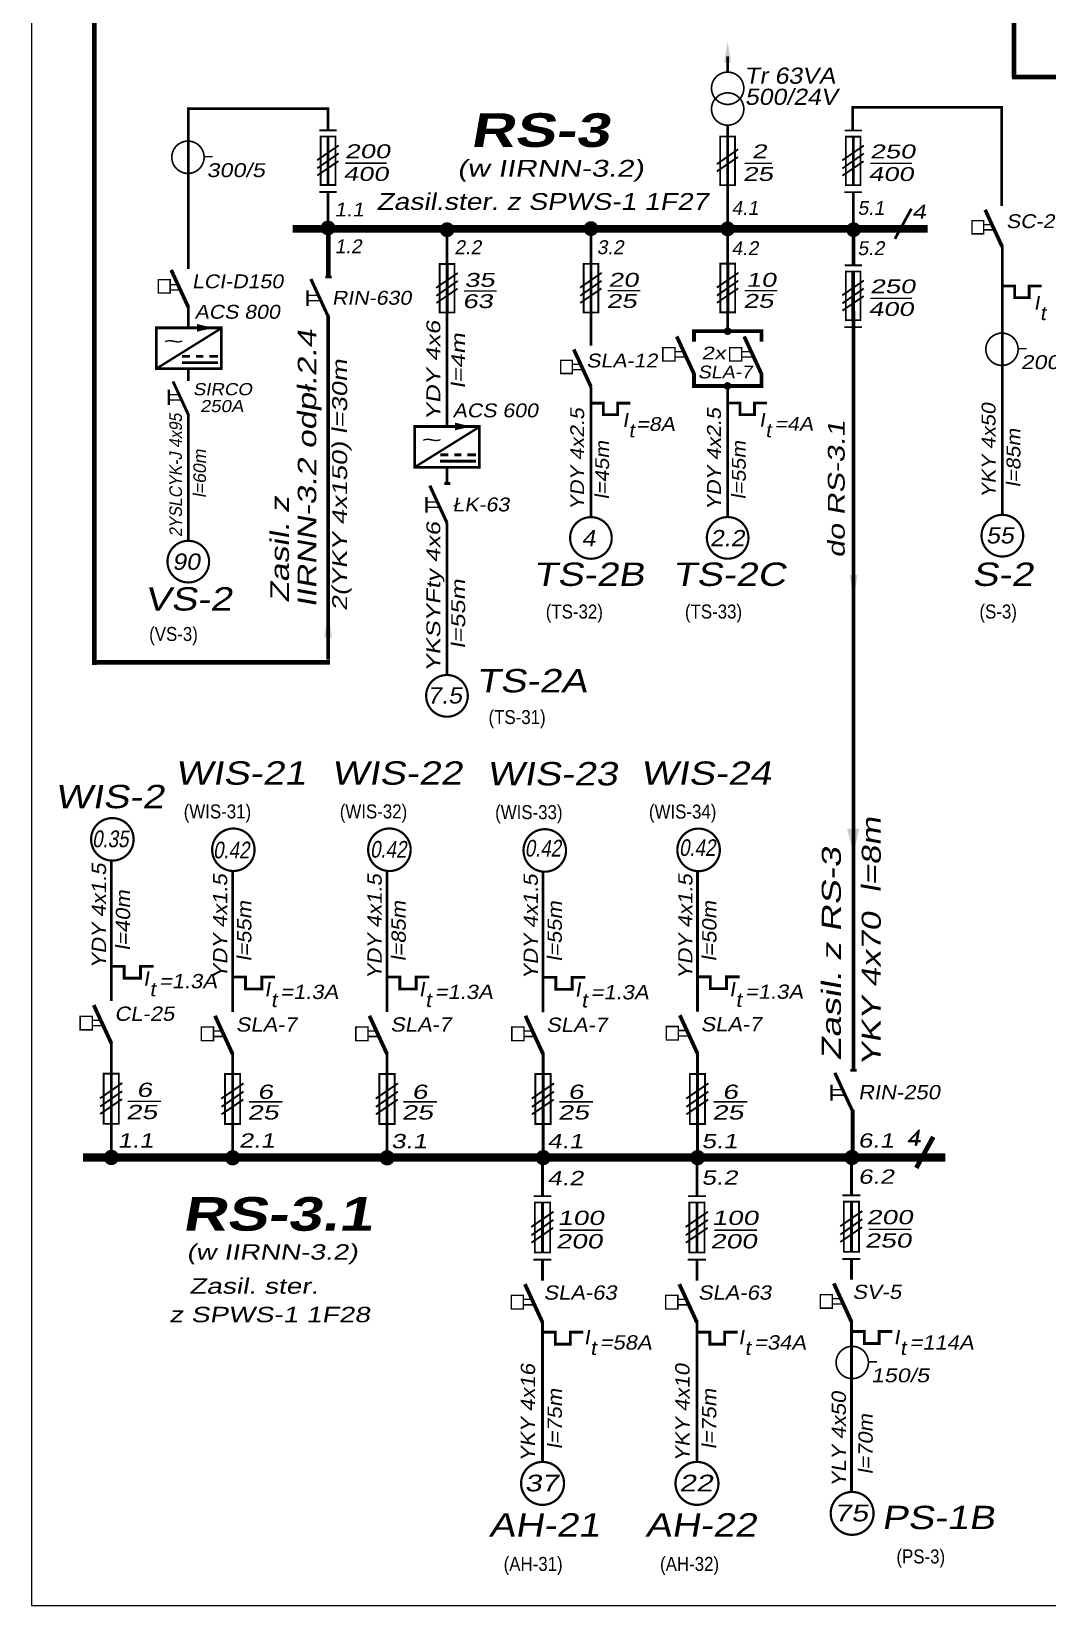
# Model space of a CAD drawing. Header units: millimetres. Extents: x 0 to 840, y -5 to 595.
# Drawn here: x 0 to 217.6, y 0 to 337.2 of the extents above; entities that cross this region are included whole.
import ezdxf

# ---------------------------------------------------------------- set-up
doc = ezdxf.new("R2010")
doc.units = ezdxf.units.MM
doc.layers.add('LINIA', color=1, linetype='Continuous')
doc.styles.add('ROMAND', font='romand', dxfattribs={"width": 0.8, "oblique": 10, "height": 3.2})
doc.styles.add('styl1', font='arial.ttf', dxfattribs={"oblique": 10, "height": 3.5})
doc.styles.add('styl2', font='arialbd.ttf', dxfattribs={"width": 0.8, "oblique": 10, "height": 2.8})

msp = doc.modelspace()

# ---------------------------------------------------------------- linework, layer by layer
for p, q in [((0, 590), (0, 0)), ((0, 0), (840, 0))]:
    msp.add_line(p, q)
at = {"color": 7}
for points, const_width in [([(210.48, 463.76), (210.48, 327.41)], 1), ([(13.47, 201.46), (13.47, 346.69)], 1), ([(149.13, 328.47), (149.12, 331.88)], 0.594), ([(210.02, 327.41), (241.22, 327.41)], 1), ([(33.3, 320.65), (63.82, 320.65)], 0.594), ([(33.59, 286.32), (33.59, 320.95)], 0.594), ([(63.54, 315.97), (63.54, 320.92)], 0.594), ([(175.61, 320.92), (208.1, 320.92)], 0.594), ([(175.91, 315.96), (175.91, 320.92)], 0.594), ([(207.84, 299.78), (207.84, 321.17)], 0.594), ([(149.13, 294.89), (149.12, 317.17)], 0.594), ([(65.39, 316), (61.68, 316)], 0.396), ([(63.54, 304.29), (63.54, 314.69)], 0.594), ([(177.88, 315.96), (174.16, 315.96)], 0.396), ([(176.03, 304.25), (176.03, 314.65)], 0.594), ([(36.88, 310.36), (38.81, 310.36)], 0.337), ([(65.82, 312.77), (61.19, 309.6)], 0.396), ([(61.23, 307.87), (65.81, 311.07)], 0.396), ([(146.81, 308.75), (151.39, 311.95)], 0.396), ([(146.81, 307.2), (151.36, 310.3)], 0.396), ([(178.31, 312.74), (173.68, 309.56)], 0.396), ([(173.71, 307.83), (178.29, 311.03)], 0.396), ([(61.23, 306.32), (65.77, 309.42)], 0.396), ([(67.22, 308.96), (76.11, 308.96)], 0.297), ([(152.8, 308.93), (158.66, 308.93)], 0.297), ([(173.71, 306.28), (178.26, 309.38)], 0.396), ([(179.7, 308.92), (188.6, 308.92)], 0.297), ([(65.4, 302.78), (61.64, 302.78)], 0.396), ([(63.54, 294.92), (63.54, 302.78)], 0.594), ([(177.88, 302.74), (174.12, 302.74)], 0.396), ([(176.03, 294.88), (176.03, 302.74)], 0.594), ([(184.96, 292.75), (188.5, 299.22)], 0.594), ([(55.98, 294.89), (191.94, 294.89)], 1.62), ([(63.62, 284.55), (63.62, 294.93)], 0.99), ([(89.02, 294.89), (89.02, 252.76)], 0.594), ([(119.84, 294.94), (119.84, 269.85)], 0.594), ([(149.13, 294.97), (149.13, 272.88)], 0.594), ([(176.11, 287), (176.11, 294.89)], 0.792), ([(203.99, 295.81), (205.75, 295.81)], 0.297), ([(206.27, 294.68), (203.99, 294.68)], 0.297), ([(207.96, 291.02), (207.96, 233.61)], 0.594), ([(89.05, 276.97), (89.05, 287.37)], 0.594), ([(119.87, 276.99), (119.87, 287.39)], 0.594), ([(149.16, 277.02), (149.16, 287.42)], 0.594), ([(177.88, 287.06), (174.16, 287.06)], 0.396), ([(62.96, 284.6), (64.27, 284.6)], 0.594), ([(91.33, 285.45), (86.7, 282.27)], 0.396), ([(86.73, 280.55), (91.31, 283.75)], 0.396), ([(122.15, 285.48), (117.52, 282.3)], 0.396), ([(117.55, 280.57), (122.13, 283.77)], 0.396), ([(151.44, 285.5), (146.81, 282.32)], 0.396), ([(146.84, 280.6), (151.42, 283.8)], 0.396), ([(178.31, 283.83), (173.68, 280.65)], 0.396), ([(176.03, 275.34), (176.03, 285.75)], 0.792), ([(210.62, 282.94), (210.62, 279.89)], 0.594), ([(213.71, 279.89), (213.71, 282.93)], 0.594), ([(29.62, 282.92), (31.38, 282.92)], 0.297), ([(31.9, 281.79), (29.62, 281.79)], 0.297), ([(59.16, 281.7), (59.16, 278.39)], 0.495), ([(59.13, 280.64), (61.33, 280.64)], 0.297), ([(86.73, 279), (91.28, 282.1)], 0.396), ([(92.64, 281.61), (99.64, 281.61)], 0.297), ([(117.55, 279.02), (122.1, 282.12)], 0.396), ([(123.46, 281.63), (130.46, 281.63)], 0.297), ([(146.84, 279.05), (151.39, 282.15)], 0.396), ([(152.75, 281.66), (159.75, 281.66)], 0.297), ([(173.71, 278.92), (178.29, 282.12)], 0.396), ([(173.71, 277.38), (178.26, 280.47)], 0.396), ([(179.7, 280.01), (188.6, 280.01)], 0.297), ([(207.96, 282.65), (210.91, 282.65)], 0.594), ([(210.32, 280.17), (214, 280.17)], 0.594), ([(213.41, 282.65), (216.43, 282.65)], 0.594), ([(33.59, 278.64), (33.59, 273.63)], 0.594), ([(61.85, 279.51), (59.13, 279.51)], 0.297), ([(63.54, 276.38), (63.54, 202.58)], 0.792), ([(176.11, 277.36), (176.11, 185.45)], 0.792), ([(40.61, 273.57), (26.85, 265.01)], 0.495), ([(156.75, 272.96), (141.52, 272.97)], 0.807), ([(141.92, 273.36), (141.92, 270.75)], 0.807), ([(156.37, 273.33), (156.37, 270.75)], 0.807), ([(177.88, 273.83), (174.12, 273.83)], 0.396), ([(32.25, 266.25), (39.96, 266.25)], 0.594), ([(32.27, 267.61), (33.99, 267.61)], 0.594), ([(35.26, 267.61), (36.8, 267.61)], 0.594), ([(38.08, 267.61), (39.96, 267.61)], 0.594), ([(137.92, 268.61), (139.72, 268.61)], 0.303), ([(140.25, 267.46), (137.92, 267.46)], 0.303), ([(152.17, 268.61), (153.97, 268.61)], 0.303), ([(154.51, 267.46), (152.17, 267.46)], 0.303), ([(211.25, 269.23), (213.18, 269.23)], 0.337), ([(33.59, 264.94), (33.59, 262.33)], 0.594), ([(115.86, 265.89), (117.63, 265.89)], 0.297), ([(118.15, 264.76), (115.86, 264.76)], 0.297), ([(141.92, 263.88), (141.92, 260.86)], 0.807), ([(156.37, 263.88), (156.37, 260.87)], 0.807), ([(29.39, 260.45), (29.39, 257.14)], 0.495), ([(119.84, 261.1), (119.84, 233.14)], 0.594), ([(156.75, 261.24), (141.54, 261.24)], 0.807), ([(149.13, 261.13), (149.13, 233.17)], 0.594), ([(29.35, 259.4), (31.55, 259.4)], 0.297), ([(32.08, 258.26), (29.35, 258.26)], 0.297), ([(119.84, 257.55), (122.78, 257.55)], 0.594), ([(122.49, 257.84), (122.49, 254.79)], 0.594), ([(125.29, 257.55), (128.3, 257.55)], 0.594), ([(125.59, 254.79), (125.59, 257.84)], 0.594), ([(149.13, 257.58), (152.07, 257.58)], 0.594), ([(151.78, 257.86), (151.78, 254.82)], 0.594), ([(154.58, 257.58), (157.59, 257.58)], 0.594), ([(154.88, 254.82), (154.88, 257.86)], 0.594), ([(33.59, 255.11), (33.59, 228.21)], 0.594), ([(122.19, 255.07), (125.88, 255.07)], 0.594), ([(151.48, 255.09), (155.17, 255.09)], 0.594), ([(95.9, 252.44), (82.15, 243.88)], 0.495), ([(87.57, 246.48), (89.28, 246.48)], 0.594), ([(90.56, 246.48), (92.09, 246.48)], 0.594), ([(93.37, 246.48), (95.25, 246.48)], 0.594), ([(87.54, 245.12), (95.25, 245.12)], 0.594), ([(89.02, 243.85), (89.02, 240.2)], 0.594), ([(88.45, 240.34), (89.75, 240.34)], 0.594), ([(84.64, 237.43), (84.64, 234.12)], 0.495), ([(84.61, 236.37), (86.81, 236.37)], 0.297), ([(87.33, 235.24), (84.61, 235.24)], 0.297), ([(89.02, 231.89), (89.02, 199.56)], 0.594), ([(63.98, 202.01), (13.47, 202.01)], 1), ([(176.11, 114.5), (176.11, 185.85)], 0.808), ([(17.12, 129.47), (17.12, 159.77)], 0.612), ([(43.09, 127.17), (43.09, 157.48)], 0.612), ([(76.17, 127.17), (76.17, 157.48)], 0.612), ([(109.58, 127.09), (109.58, 157.4)], 0.612), ([(142.66, 127.21), (142.66, 157.52)], 0.612), ([(17.13, 136.93), (20.17, 136.93)], 0.612), ([(19.87, 137.22), (19.87, 134.09)], 0.612), ([(23.05, 136.93), (26.16, 136.93)], 0.612), ([(23.36, 134.09), (23.36, 137.22)], 0.612), ([(43.11, 134.63), (46.14, 134.63)], 0.612), ([(45.84, 134.93), (45.84, 131.79)], 0.612), ([(49.02, 134.63), (52.13, 134.63)], 0.612), ([(49.33, 131.79), (49.33, 134.92)], 0.612), ([(76.19, 134.63), (79.22, 134.63)], 0.612), ([(78.92, 134.93), (78.92, 131.79)], 0.612), ([(82.1, 134.63), (85.21, 134.63)], 0.612), ([(82.41, 131.79), (82.41, 134.92)], 0.612), ([(112.33, 134.85), (112.33, 131.71)], 0.612), ([(115.82, 131.71), (115.82, 134.85)], 0.612), ([(142.67, 134.67), (145.71, 134.67)], 0.612), ([(145.41, 134.97), (145.41, 131.83)], 0.612), ([(148.59, 134.67), (151.69, 134.67)], 0.612), ([(148.9, 131.83), (148.9, 134.97)], 0.612), ([(19.56, 134.37), (23.36, 134.37)], 0.612), ([(45.53, 132.07), (49.33, 132.07)], 0.612), ([(78.61, 132.07), (82.41, 132.07)], 0.612), ([(109.6, 134.55), (112.63, 134.55)], 0.612), ([(112.02, 132), (115.82, 132)], 0.612), ([(115.51, 134.55), (118.62, 134.55)], 0.612), ([(145.1, 132.12), (148.9, 132.12)], 0.612), ([(13.02, 125.35), (14.84, 125.35)], 0.306), ([(15.38, 124.19), (13.02, 124.19)], 0.306), ([(39, 123.06), (40.81, 123.06)], 0.306), ([(41.35, 121.89), (39, 121.89)], 0.306), ([(72.08, 123.06), (73.89, 123.06)], 0.306), ([(74.43, 121.89), (72.08, 121.89)], 0.306), ([(105.5, 123.06), (107.32, 123.06)], 0.306), ([(107.86, 121.89), (105.5, 121.89)], 0.306), ([(138.58, 123.18), (140.4, 123.18)], 0.306), ([(140.93, 122.01), (138.58, 122.01)], 0.306), ([(17.1, 120.61), (17.1, 95.9)], 0.612), ([(43.09, 118.41), (43.09, 95.83)], 0.612), ([(76.17, 118.34), (76.17, 95.83)], 0.612), ([(109.6, 118.34), (109.6, 95.83)], 0.612), ([(142.67, 118.6), (142.67, 95.83)], 0.612), ([(175.42, 114.64), (176.76, 114.64)], 0.612), ([(19.45, 111.94), (14.68, 108.66)], 0.408), ([(45.43, 111.86), (40.66, 108.58)], 0.408), ([(78.51, 111.86), (73.74, 108.58)], 0.408), ([(111.94, 111.86), (107.17, 108.58)], 0.408), ([(145.02, 111.86), (140.25, 108.58)], 0.408), ([(171.38, 111.58), (171.38, 108.17)], 0.51), ([(14.71, 106.88), (19.43, 110.18)], 0.408), ([(14.71, 105.29), (19.4, 108.48)], 0.408), ([(20.57, 107.98), (27.78, 107.98)], 0.306), ([(40.7, 106.81), (45.42, 110.1)], 0.408), ([(40.7, 105.21), (45.38, 108.4)], 0.408), ([(46.56, 107.9), (53.77, 107.9)], 0.306), ([(73.78, 106.81), (78.5, 110.1)], 0.408), ([(73.78, 105.21), (78.46, 108.4)], 0.408), ([(79.64, 107.9), (86.85, 107.9)], 0.306), ([(107.2, 106.81), (111.92, 110.1)], 0.408), ([(107.2, 105.21), (111.89, 108.4)], 0.408), ([(113.06, 107.9), (120.27, 107.9)], 0.306), ([(140.28, 106.81), (145, 110.1)], 0.408), ([(140.28, 105.21), (144.97, 108.4)], 0.408), ([(146.14, 107.9), (153.35, 107.9)], 0.306), ([(171.35, 110.49), (173.61, 110.49)], 0.306), ([(174.15, 109.32), (171.35, 109.32)], 0.306), ([(175.92, 96.26), (175.91, 106.19)], 0.816), ([(189.54, 93.74), (193.18, 100.4)], 1.02), ([(11.01, 95.95), (195.78, 95.95)], 1.8), ([(109.48, 87.77), (109.48, 95.9)], 0.612), ([(142.55, 87.77), (142.55, 95.9)], 0.612), ([(175.65, 87.92), (175.65, 96.06)], 0.612), ([(111.38, 87.69), (107.55, 87.69)], 0.408), ([(144.46, 87.69), (140.63, 87.69)], 0.408), ([(177.55, 87.84), (173.73, 87.84)], 0.408), ([(111.83, 84.36), (107.05, 81.09)], 0.408), ([(109.47, 75.62), (109.47, 86.34)], 0.612), ([(144.9, 84.36), (140.13, 81.09)], 0.408), ([(142.55, 75.62), (142.55, 86.34)], 0.612), ([(178, 84.52), (173.23, 81.24)], 0.408), ([(175.65, 75.77), (175.65, 86.49)], 0.612), ([(107.09, 79.31), (111.81, 82.61)], 0.408), ([(107.09, 77.71), (111.77, 80.91)], 0.408), ([(140.17, 79.31), (144.89, 82.61)], 0.408), ([(140.17, 77.71), (144.85, 80.91)], 0.408), ([(173.26, 79.46), (177.98, 82.76)], 0.408), ([(173.26, 77.87), (177.95, 81.06)], 0.408), ([(113.18, 80.4), (122.34, 80.4)], 0.306), ([(146.25, 80.4), (155.41, 80.4)], 0.306), ([(179.35, 80.56), (188.51, 80.56)], 0.306), ([(111.39, 74.06), (107.51, 74.06)], 0.408), ([(109.48, 69.62), (109.48, 74.14)], 0.612), ([(144.46, 74.06), (140.59, 74.06)], 0.408), ([(142.55, 69.62), (142.55, 74.14)], 0.612), ([(177.56, 74.22), (173.68, 74.22)], 0.408), ([(175.65, 69.77), (175.65, 74.29)], 0.612), ([(105.38, 65.58), (107.2, 65.58)], 0.306), ([(107.74, 64.41), (105.38, 64.41)], 0.306), ([(138.46, 65.58), (140.28, 65.58)], 0.306), ([(140.82, 64.41), (138.46, 64.41)], 0.306), ([(171.56, 65.73), (173.37, 65.73)], 0.306), ([(173.91, 64.57), (171.56, 64.57)], 0.306), ([(109.48, 60.79), (109.48, 30.76)], 0.612), ([(142.56, 60.79), (142.56, 30.76)], 0.612), ([(175.65, 60.94), (175.65, 34.31)], 0.612), ([(109.5, 58.55), (112.53, 58.55)], 0.612), ([(112.23, 58.84), (112.23, 55.7)], 0.612), ([(115.12, 58.55), (118.22, 58.55)], 0.612), ([(115.42, 55.71), (115.42, 58.84)], 0.612), ([(142.58, 58.55), (145.61, 58.55)], 0.612), ([(145.31, 58.84), (145.31, 55.7)], 0.612), ([(148.19, 58.55), (151.3, 58.55)], 0.612), ([(148.5, 55.71), (148.5, 58.84)], 0.612), ([(175.67, 58.7), (178.71, 58.7)], 0.612), ([(178.41, 59), (178.41, 55.86)], 0.612), ([(181.29, 58.7), (184.39, 58.7)], 0.612), ([(181.6, 55.86), (181.6, 58.99)], 0.612), ([(111.92, 55.99), (115.73, 55.99)], 0.612), ([(145, 55.99), (148.8, 55.99)], 0.612), ([(178.1, 56.14), (181.9, 56.14)], 0.612), ([(179.19, 52.19), (181.11, 52.19)], 0.337), ([(175.65, 34.31), (175.65, 24.39)], 0.612)]:
    msp.add_lwpolyline(points, dxfattribs=dict(at, const_width=const_width))
for points, const_width in [([(145.67, 325.01, 1), (152.59, 325.01, 1)], 0.359), ([(145.67, 320.56, 1), (152.59, 320.56, 1)], 0.359), ([(30.06, 310.23, 1), (36.98, 310.23, 1)], 0.358), ([(204.43, 269.1, 1), (211.35, 269.1, 1)], 0.358), ([(115.38, 228.68, 1), (124.3, 228.68, 1)], 0.463), ([(144.67, 228.7, 1), (153.59, 228.7, 1)], 0.463), ([(203.51, 229.17, 1), (212.44, 229.17, 1)], 0.463), ([(29.13, 223.61, 1), (38.05, 223.61, 1)], 0.463), ([(84.54, 194.86, 1), (93.47, 194.86, 1)], 0.463), ([(12.77, 164.12, 1), (21.88, 164.12, 1)], 0.472), ([(38.69, 161.89, 1), (47.79, 161.89, 1)], 0.472), ([(72.12, 161.89, 1), (81.23, 161.89, 1)], 0.472), ([(105.4, 161.74, 1), (114.51, 161.74, 1)], 0.472), ([(138.35, 161.86, 1), (147.46, 161.86, 1)], 0.472), ([(172.36, 52.06, 1), (179.28, 52.06, 1)], 0.358), ([(104.88, 26.16, 1), (114.08, 26.16, 1)], 0.477), ([(137.96, 26.16, 1), (147.16, 26.16, 1)], 0.477), ([(171.2, 19.74, 1), (180.39, 19.74, 1)], 0.477)]:
    msp.add_lwpolyline(points, format="xyb", close=True, dxfattribs=dict(const_width=const_width))
for points, const_width in [([(61.95, 314.69), (65.12, 314.69), (65.12, 304.29), (61.95, 304.29)], 0.396), ([(147.53, 314.67), (150.7, 314.67), (150.7, 304.26), (147.53, 304.26)], 0.396), ([(174.43, 314.65), (177.6, 314.65), (177.6, 304.25), (174.43, 304.25)], 0.396), ([(87.45, 287.37), (90.62, 287.37), (90.62, 276.97), (87.45, 276.97)], 0.396), ([(118.27, 287.39), (121.44, 287.39), (121.44, 276.99), (118.27, 276.99)], 0.396), ([(147.56, 287.42), (150.73, 287.42), (150.73, 277.02), (147.56, 277.02)], 0.396), ([(174.43, 285.75), (177.6, 285.75), (177.6, 275.34), (174.43, 275.34)], 0.396), ([(26.76, 273.69), (40.65, 273.69), (40.65, 264.94), (26.76, 264.94)], 0.594), ([(82.06, 252.56), (95.94, 252.56), (95.94, 243.81), (82.06, 243.81)], 0.594), ([(15.45, 113.91), (18.72, 113.91), (18.72, 103.19), (15.45, 103.19)], 0.408), ([(41.44, 113.84), (44.7, 113.84), (44.7, 103.12), (41.44, 103.12)], 0.408), ([(74.52, 113.84), (77.79, 113.84), (77.79, 103.12), (74.52, 103.12)], 0.408), ([(107.95, 113.84), (111.21, 113.84), (111.21, 103.12), (107.95, 103.12)], 0.408), ([(141.02, 113.84), (144.29, 113.84), (144.29, 103.12), (141.02, 103.12)], 0.408), ([(107.83, 86.34), (111.1, 86.34), (111.1, 75.62), (107.83, 75.62)], 0.408), ([(140.91, 86.34), (144.17, 86.34), (144.17, 75.62), (140.91, 75.62)], 0.408), ([(174.01, 86.49), (177.27, 86.49), (177.27, 75.77), (174.01, 75.77)], 0.408)]:
    msp.add_lwpolyline(points, close=True, dxfattribs=dict(const_width=const_width))
for points, const_width in [([(203.99, 296.64), (203.99, 293.83), (201.46, 293.83), (201.46, 296.64)], 0.297), ([(29.71, 283.98), (29.71, 281.17), (27.19, 281.17), (27.19, 283.98)], 0.297), ([(115.86, 266.72), (115.86, 263.91), (113.34, 263.91), (113.34, 266.72)], 0.297), ([(137.83, 269.45), (137.83, 266.59), (135.25, 266.59), (135.25, 269.45)], 0.303), ([(152.11, 269.45), (152.11, 266.59), (149.54, 266.59), (149.54, 269.45)], 0.303), ([(13.02, 126.2), (13.02, 123.31), (10.42, 123.31), (10.42, 126.2)], 0.306), ([(39, 123.91), (39, 121.01), (36.39, 121.01), (36.39, 123.91)], 0.306), ([(72.08, 123.91), (72.08, 121.01), (69.48, 121.01), (69.48, 123.91)], 0.306), ([(105.5, 123.91), (105.5, 121.01), (102.9, 121.01), (102.9, 123.91)], 0.306), ([(138.58, 124.03), (138.58, 121.13), (135.98, 121.13), (135.98, 124.03)], 0.306), ([(105.38, 66.43), (105.38, 63.54), (102.78, 63.54), (102.78, 66.43)], 0.306), ([(138.46, 66.43), (138.46, 63.54), (135.86, 63.54), (135.86, 66.43)], 0.306), ([(171.56, 66.58), (171.56, 63.69), (168.96, 63.69), (168.96, 66.58)], 0.306)]:
    msp.add_lwpolyline(points, close=True, dxfattribs=dict(at, const_width=const_width))
for points, const_width in [([(62.69, 295.08, 1), (64.35, 295.08, 1)], 1.5), ([(88.19, 294.71, 1), (89.86, 294.71, 1)], 1.5), ([(119.01, 294.94, 1), (120.68, 294.94, 1)], 1.5), ([(148.29, 294.89, 1), (149.96, 294.89, 1)], 1.5), ([(175.28, 294.71, 1), (176.94, 294.71, 1)], 1.5), ([(148.75, 272.97, 1), (149.48, 272.97, 1)], 0.909), ([(148.75, 261.24, 1), (149.48, 261.24, 1)], 0.909), ([(16.26, 95.98, 1), (17.98, 95.98, 1)], 1.55), ([(42.25, 95.9, 1), (43.96, 95.9, 1)], 1.55), ([(75.33, 95.9, 1), (77.04, 95.9, 1)], 1.55), ([(108.76, 95.94, 1), (110.47, 95.94, 1)], 1.55), ([(141.84, 95.94, 1), (143.55, 95.94, 1)], 1.55), ([(174.91, 95.98, 1), (176.63, 95.98, 1)], 1.55)]:
    msp.add_lwpolyline(points, format="xyb", close=True, dxfattribs=dict(at, const_width=const_width))
for points in [[(149.85, 330.54), (149.11, 335.1), (148.38, 330.54)], [(35.45, 272.87), (38.93, 273.66), (35.45, 274.52)], [(90.74, 251.75), (94.23, 252.53), (90.74, 253.39)], [(175.28, 220.73), (176.11, 215.61), (176.94, 220.73)], [(64.37, 207.41), (63.54, 212.54), (62.71, 207.41)], [(174.72, 166.41), (176.09, 161.18), (177.34, 166.41)]]:
    msp.add_solid(points, dxfattribs=at)
at = {"layer": 'LINIA', "color": 7}
for points, const_width in [([(207.96, 291.02), (204.29, 298.98)], 0.792), ([(33.59, 278.13), (29.92, 286.09)], 0.792), ([(63.54, 276.15), (59.85, 284.15)], 0.693), ([(141.97, 263.73), (138.22, 271.84)], 0.808), ([(156.42, 263.73), (152.67, 271.84)], 0.808), ([(119.84, 261.1), (116.17, 269.06)], 0.792), ([(33.68, 254.92), (30.31, 262.22)], 0.632), ([(89.02, 231.89), (85.33, 239.89)], 0.693), ([(17.12, 120.42), (13.33, 128.62)], 0.816), ([(43.09, 118.12), (39.31, 126.32)], 0.816), ([(76.17, 118.12), (72.39, 126.32)], 0.816), ([(109.6, 118.12), (105.81, 126.32)], 0.816), ([(142.67, 118.24), (138.89, 126.44)], 0.816), ([(175.9, 105.87), (172.09, 114.11)], 0.714), ([(109.48, 60.64), (105.7, 68.84)], 0.816), ([(142.56, 60.64), (138.77, 68.84)], 0.816), ([(175.65, 60.8), (171.87, 69)], 0.816)]:
    msp.add_lwpolyline(points, dxfattribs=dict(at, const_width=const_width))

# ---------------------------------------------------------------- texts
at = {"color": 7, "oblique": 10}
for s, height, style, width, p in [('Tr 63VA', 3.465, 'styl1', 1.1, (152.67, 325.97)), ('500/24V', 3.465, 'styl1', 1.1, (152.81, 321.45)), ('RS-3', 7.2, 'styl2', 1.3, (93.96, 312.45)), ('200', 2.97, 'styl1', 1.4, (67.14, 310.03)), ('2', 2.97, 'styl1', 1.4, (154.31, 310.01)), ('250', 2.97, 'styl1', 1.4, (179.63, 309.99)), ('300/5', 2.97, 'styl1', 1.2, (37.54, 305.98)), ('400', 2.97, 'styl1', 1.4, (66.8, 305.18)), ('(w IIRNN-3.2)', 3.6, 'styl1', 1.3, (91.19, 306.07)), ('25', 2.97, 'styl1', 1.4, (152.38, 305.15)), ('400', 2.97, 'styl1', 1.4, (179.29, 305.14)), ('1.1', 2.97, 'styl1', 1.1, (64.88, 297.56)), ('4', 2.97, 'styl1', 1.3, (188.62, 297.07)), ('SC-200/2', 2.97, 'styl1', 1.1, (208.76, 295.05)), ('LCI-D150', 2.97, 'styl1', 1.1, (34.39, 282.16)), ('35', 2.97, 'styl1', 1.4, (92.75, 282.47)), ('20', 2.97, 'styl1', 1.4, (123.57, 282.49)), ('10', 2.97, 'styl1', 1.4, (153.08, 282.49)), ('250', 2.97, 'styl1', 1.4, (179.63, 281.09)), ('RIN-630', 2.97, 'styl1', 1.1, (64.37, 278.64)), ('63', 2.97, 'styl1', 1.4, (92.36, 277.92)), ('25', 2.97, 'styl1', 1.4, (123.18, 277.95)), ('25', 2.97, 'styl1', 1.4, (152.47, 277.97)), ('I', 2.97, 'styl1', 1.1, (214.67, 277.56)), ('ACS 800', 2.97, 'styl1', 1.1, (34.94, 275.64)), ('400', 2.97, 'styl1', 1.4, (179.29, 276.23)), ('t', 2.97, 'styl1', 1.1, (215.99, 275.35)), ('~', 2.97, 'styl1', 1.8, (28.03, 269.37)), ('SLA-12', 2.97, 'styl1', 1.1, (118.85, 265.2)), ('2x', 2.727, 'styl1', 1.3, (143.48, 266.93)), ('200/5', 2.97, 'styl1', 1.2, (211.91, 264.85)), ('SLA-7', 2.727, 'styl1', 1.1, (142.74, 262.87)), ('SIRCO', 2.6, 'styl1', 1.1, (34.59, 259.25)), ('250A', 2.6, 'styl1', 1.1, (36.09, 255.63)), ('ACS 600', 2.97, 'styl1', 1.1, (90.23, 254.52)), ('I', 2.97, 'styl1', 1.1, (126.55, 252.46)), ('t', 2.97, 'styl1', 1.1, (127.87, 250.25)), ('=8A', 2.97, 'styl1', 1.1, (129.58, 251.6)), ('I', 2.97, 'styl1', 1.1, (155.84, 252.49)), ('t', 2.97, 'styl1', 1.1, (157.16, 250.27)), ('=4A', 2.97, 'styl1', 1.1, (159.19, 251.63)), ('~', 2.97, 'styl1', 1.8, (83.33, 248.24)), ('ŁK-63', 2.97, 'styl1', 1.1, (90.18, 234.37)), ('4', 3.47, 'styl1', 1.1, (117.83, 226.89)), ('2.2', 3.465, 'styl1', 1.1, (145.33, 226.92)), ('55', 3.465, 'styl1', 1.1, (204.49, 227.5)), ('90', 3.465, 'styl1', 1.1, (30.17, 221.87)), ('7.5', 3.465, 'styl1', 1.1, (84.81, 193.22)), ('0.35', 3.57, 'styl1', 0.8, (13, 162.44)), ('0.42', 3.57, 'styl1', 0.8, (38.9, 160.05)), ('0.42', 3.57, 'styl1', 0.8, (72.53, 160.2)), ('0.42', 3.57, 'styl1', 0.8, (105.66, 160.44)), ('0.42', 3.57, 'styl1', 0.8, (138.72, 160.56)), ('I', 3.06, 'styl1', 1.1, (23.89, 132.77)), ('=1.3A', 3.06, 'styl1', 1.1, (27.33, 132.22)), ('t', 3.06, 'styl1', 1.1, (25.25, 130.49)), ('I', 3.06, 'styl1', 1.1, (49.86, 130.47)), ('=1.3A', 3.06, 'styl1', 1.1, (53.3, 129.92)), ('I', 3.06, 'styl1', 1.1, (82.94, 130.47)), ('=1.3A', 3.06, 'styl1', 1.1, (86.39, 129.92)), ('I', 3.06, 'styl1', 1.1, (116.35, 130.4)), ('=1.3A', 3.06, 'styl1', 1.1, (119.79, 129.84)), ('I', 3.06, 'styl1', 1.1, (149.43, 130.52)), ('=1.3A', 3.06, 'styl1', 1.1, (152.87, 129.96)), ('CL-25', 3.06, 'styl1', 1.1, (17.78, 125.24)), ('t', 3.06, 'styl1', 1.1, (51.23, 128.19)), ('t', 3.06, 'styl1', 1.1, (84.31, 128.19)), ('t', 3.06, 'styl1', 1.1, (117.72, 128.11)), ('t', 3.06, 'styl1', 1.1, (150.79, 128.23)), ('SLA-7', 3.06, 'styl1', 1.1, (43.76, 122.94)), ('SLA-7', 3.06, 'styl1', 1.1, (76.84, 122.94)), ('SLA-7', 3.06, 'styl1', 1.1, (110.25, 122.87)), ('SLA-7', 3.06, 'styl1', 1.1, (143.32, 122.99)), ('6', 3.06, 'styl1', 1.4, (22.51, 108.94)), ('6', 3.06, 'styl1', 1.4, (48.42, 108.52)), ('6', 3.06, 'styl1', 1.4, (81.5, 108.52)), ('6', 3.06, 'styl1', 1.4, (114.93, 108.52)), ('6', 3.06, 'styl1', 1.4, (148.01, 108.52)), ('RIN-250', 3.06, 'styl1', 1.1, (177.09, 108.43)), ('25', 3.06, 'styl1', 1.4, (20.28, 104.18)), ('25', 3.06, 'styl1', 1.4, (46.27, 104.1)), ('25', 3.06, 'styl1', 1.4, (79.35, 104.1)), ('25', 3.06, 'styl1', 1.4, (112.78, 104.1)), ('25', 3.06, 'styl1', 1.4, (145.85, 104.1)), ('2.1', 3.06, 'styl1', 1.3, (44.43, 98.08)), ('6.1', 3.06, 'styl1', 1.3, (177.05, 98.08)), ('4', 3.31, 'ROMAND', 1.2, (187.17, 98.59)), ('1.1', 3.06, 'styl1', 1.3, (18.43, 98.08)), ('3.1', 3.06, 'styl1', 1.3, (77.04, 97.95)), ('4.1', 3.06, 'styl1', 1.3, (110.52, 97.95)), ('5.1', 3.06, 'styl1', 1.3, (143.55, 97.95)), ('4.2', 3.06, 'styl1', 1.3, (110.52, 90.02)), ('5.2', 3.06, 'styl1', 1.3, (143.54, 90.14)), ('6.2', 3.06, 'styl1', 1.3, (177.08, 90.35)), ('RS-3.1', 7.2, 'styl2', 1.3, (32.29, 80.29)), ('100', 3.06, 'styl1', 1.4, (112.65, 81.51)), ('100', 3.06, 'styl1', 1.4, (145.72, 81.51)), ('200', 3.06, 'styl1', 1.4, (178.82, 81.66)), ('(w IIRNN-3.2)', 3.3051, 'styl1', 1.3, (33.21, 74.08)), ('200', 3.06, 'styl1', 1.4, (112.33, 76.5)), ('200', 3.06, 'styl1', 1.4, (145.41, 76.5)), ('250', 3.06, 'styl1', 1.4, (178.51, 76.66)), ('Zasil. ster. ', 3.3051, 'styl1', 1.3, (33.79, 66.79)), ('SLA-63', 3.06, 'styl1', 1.1, (109.68, 65.51)), ('SLA-63', 3.06, 'styl1', 1.1, (142.76, 65.51)), ('SV-5', 3.06, 'styl1', 1.1, (175.85, 65.66)), ('I', 3.06, 'styl1', 1.1, (118.29, 55.95)), ('=58A', 3.06, 'styl1', 1.1, (121.73, 54.83)), ('I', 3.06, 'styl1', 1.1, (151.37, 55.95)), ('=34A', 3.06, 'styl1', 1.1, (154.81, 54.83)), ('I', 3.06, 'styl1', 1.1, (184.65, 55.95)), ('=114A', 3.06, 'styl1', 1.1, (188.09, 54.83)), ('t', 3.06, 'styl1', 1.1, (119.65, 53.67)), ('t', 3.06, 'styl1', 1.1, (152.73, 53.67)), ('t', 3.06, 'styl1', 1.1, (186.01, 53.67)), ('150/5', 2.97, 'styl1', 1.2, (179.85, 47.82)), ('37', 3.57, 'styl1', 1.3, (105.68, 24.45)), ('22', 3.57, 'styl1', 1.3, (138.76, 24.45)), ('75', 3.57, 'styl1', 1.3, (172, 18.03))]:
    msp.add_text(s, height=height, dxfattribs=dict(at, style=style, width=width)).set_placement(p)
at = {"color": 6, "style": 'styl1', "oblique": 10}
for s, height, width, p in [(' Zasil.ster. z SPWS-1 1F27', 3.6, 1.2, (72.22, 298.95)), ('TS-2B', 5, 1.2, (107.49, 218.41)), ('TS-2C', 5, 1.2, (137.31, 218.41)), ('S-2', 5, 1.2, (201.47, 218.41)), ('VS-2', 5, 1.2, (24.26, 213.13)), ('TS-2A', 5, 1.2, (95.24, 195.6)), ('WIS-21', 5, 1.2, (30.83, 175.83)), ('WIS-22', 5, 1.2, (64.27, 175.83)), ('WIS-23', 5, 1.2, (97.55, 175.68)), ('WIS-24', 5, 1.2, (130.49, 175.8)), ('WIS-2', 5, 1.2, (5.07, 170.79)), (' z SPWS-1 1F28', 3.3051, 1.3, (27.81, 60.68)), ('PS-1B', 5, 1.2, (182.1, 16.36)), ('AH-21', 5, 1.2, (97.97, 14.77)), ('AH-22', 5, 1.2, (131.48, 14.77))]:
    msp.add_text(s, height=height, dxfattribs=dict(at, width=width)).set_placement(p)
at = {"color": 7, "style": 'styl1', "oblique": 10}
for s, p in [('4.1', (149.96, 297.89)), ('5.1', (176.95, 297.89)), ('1.2', (64.95, 289.66)), ('2.2', (90.58, 289.47)), ('3.2', (121.09, 289.47)), ('4.2', (149.94, 289.26)), ('5.2', (176.93, 289.26))]:
    msp.add_text(s, height=2.97, dxfattribs=at).set_placement(p)
for s, height, width, p in [('IIRNN-3.2 odpł.2.4', 3.96, 1.3, (61, 213.75)), ('YDY 4x6', 2.97, 1.3, (87.57, 253.92)), ('l=4m', 2.97, 1.3, (92.9, 260.7)), (' 2(YKY 4x150) l=30m', 3.2076, 1.3, (67.62, 211.41)), ('YDY 4x2.5', 2.97, 1.1, (118.39, 234.66)), ('YDY 4x2.5', 2.97, 1.1, (147.68, 234.68)), ('YDY 4x2.5', 2.97, 1.1, (147.68, 234.66)), ('YKY 4x50', 2.97, 1.1, (206.51, 237.25)), ('2YSLCYK-J 4x95', 2.7, 0.9, (32.24, 228.9)), ('do RS-3.1', 3.6, 1.3, (174.2, 224.41)), ('l=85m', 2.97, 1.1, (211.84, 239.5)), ('l=45m', 2.97, 1.1, (123.72, 236.9)), ('l=55m', 2.97, 1.1, (153.01, 236.9)), ('Zasil. z ', 3.96, 1.3, (55.15, 214.8)), ('YKSYFty 4x6', 2.97, 1.3, (87.57, 200.03)), ('l=55m', 2.97, 1.3, (92.9, 204.97)), ('YKY 4x70  l=8m', 4.0804, 1.3, (181.93, 115.55)), ('Zasil. z RS-3', 4.0804, 1.4, (173.38, 116.76)), ('YDY 4x1.5', 3.06, 1.1, (15.98, 136.47)), ('YDY 4x1.5', 3.06, 1.1, (41.95, 134.18)), ('YDY 4x1.5', 3.06, 1.1, (75.03, 134.18)), ('YDY 4x1.5', 3.06, 1.1, (108.47, 134.13)), ('YDY 4x1.5', 3.06, 1.1, (141.59, 134.18)), ('l=40m', 3.06, 1.1, (21.12, 140.27)), ('l=55m', 3.06, 1.1, (47.1, 137.97)), ('l=85m', 3.06, 1.1, (80.18, 137.97)), ('l=55m', 3.06, 1.1, (113.61, 137.92)), ('l=50m', 3.06, 1.1, (146.73, 137.97)), ('YKY 4x16', 3.06, 1.1, (107.88, 30.82)), ('YKY 4x10', 3.06, 1.1, (140.96, 30.82)), ('l=75m', 3.06, 1.1, (113.62, 33.47)), ('l=75m', 3.06, 1.1, (146.7, 33.47)), ('YLY 4x50', 3.06, 1.1, (174.46, 25.41)), ('l=70m', 3.06, 1.1, (180.2, 28.07))]:
    msp.add_text(s, height=height, rotation=90, dxfattribs=dict(at, width=width)).set_placement(p)
msp.add_text('l=60m', height=2.7, rotation=90, dxfattribs=at).set_placement((37.37, 237.24))
at = {"color": 7, "lineweight": 30, "width": 0.9}
for s, p in [('(TS-32)', (110.17, 211.42)), ('(TS-33)', (139.98, 211.42)), ('(S-3)', (203.07, 211.42)), ('(VS-3)', (25.21, 206.61)), ('(TS-31)', (97.91, 188.81)), ('(WIS-31)', (32.61, 168.6)), ('(WIS-32)', (66.04, 168.6)), ('(WIS-33)', (99.32, 168.45)), ('(WIS-34)', (132.27, 168.57)), ('(AH-31)', (101.14, 7.42)), ('(AH-32)', (134.65, 7.42)), ('(PS-3)', (185.28, 9.01))]:
    msp.add_text(s, height=3, dxfattribs=at).set_placement(p)

doc.saveas('drawing.dxf')
